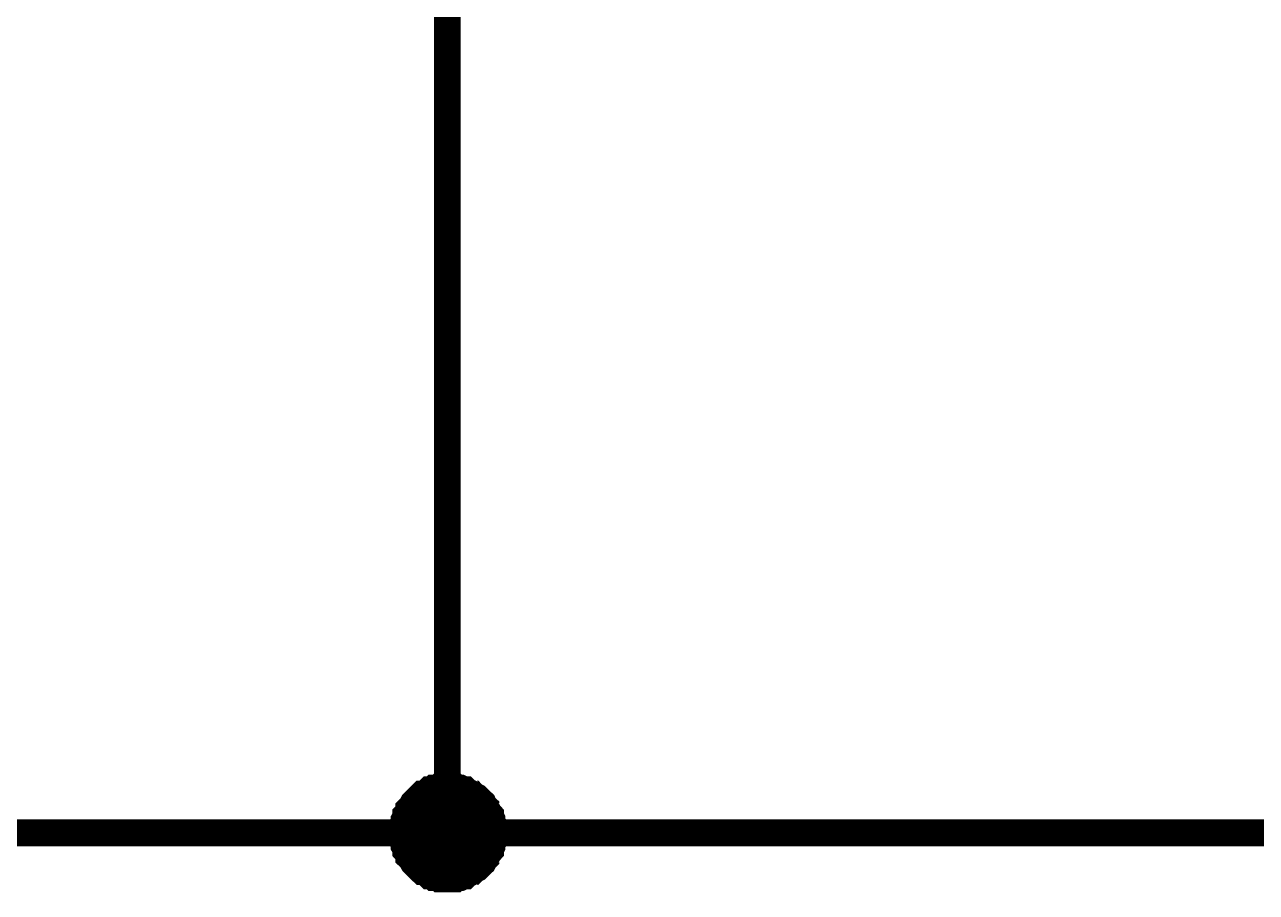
# Model space of a CAD drawing. Header units: millimetres. Extents: x -2024 to 917, y -725 to 13.
# Drawn here: x -1956.12 to -1942.39, y -249.83 to -240.17 of the extents above; entities that cross this region are included whole.
import ezdxf

# ---------------------------------------------------------------- set-up
doc = ezdxf.new("R2010")
doc.units = ezdxf.units.MM

msp = doc.modelspace()

# ---------------------------------------------------------------- linework, layer by layer
at = {"color": 7}
for points, const_width in [([(-2011.369, -235.424), (-2011.369, -249.168), (-1996.374, -249.168), (-1981.379, -249.168), (-1968.883, -249.168), (-1951.405, -249.168)], 0.3), ([(-1951.405, -239.166), (-1951.405, -249.168), (-1936.409, -249.168), (-1936.409, -235.424)], 0.3), ([(-1951.901, -249.168), (-1951.901, -249.135), (-1951.901, -249.118), (-1951.901, -249.085), (-1951.885, -249.068), (-1951.885, -249.035), (-1951.885, -249.019), (-1951.868, -248.986), (-1951.868, -248.969), (-1951.852, -248.952), (-1951.835, -248.919), (-1951.835, -248.903), (-1951.818, -248.886), (-1951.802, -248.87), (-1951.785, -248.836), (-1951.769, -248.82), (-1951.752, -248.803), (-1951.736, -248.787), (-1951.719, -248.77), (-1951.703, -248.754), (-1951.686, -248.737), (-1951.669, -248.737), (-1951.636, -248.721), (-1951.62, -248.704), (-1951.603, -248.687), (-1951.57, -248.687), (-1951.554, -248.671), (-1951.537, -248.671), (-1951.504, -248.671), (-1951.487, -248.654), (-1951.454, -248.654), (-1951.438, -248.654), (-1951.405, -248.654)], 0.3), ([(-1951.901, -249.168), (-1951.901, -249.135), (-1951.901, -249.118), (-1951.901, -249.085), (-1951.885, -249.068), (-1951.885, -249.035), (-1951.885, -249.019), (-1951.868, -248.986), (-1951.868, -248.969), (-1951.852, -248.952), (-1951.835, -248.919), (-1951.835, -248.903), (-1951.818, -248.886), (-1951.802, -248.87), (-1951.785, -248.836), (-1951.769, -248.82), (-1951.752, -248.803), (-1951.736, -248.787), (-1951.719, -248.77), (-1951.703, -248.754), (-1951.686, -248.737), (-1951.669, -248.737), (-1951.636, -248.721), (-1951.62, -248.704), (-1951.603, -248.687), (-1951.57, -248.687), (-1951.554, -248.671), (-1951.537, -248.671), (-1951.504, -248.671), (-1951.487, -248.654), (-1951.454, -248.654), (-1951.438, -248.654), (-1951.405, -248.654)], 0.3), ([(-1951.901, -249.168), (-1951.901, -249.135), (-1951.901, -249.118), (-1951.901, -249.085), (-1951.885, -249.068), (-1951.885, -249.035), (-1951.885, -249.019), (-1951.868, -248.986), (-1951.868, -248.969), (-1951.852, -248.952), (-1951.835, -248.919), (-1951.835, -248.903), (-1951.818, -248.886), (-1951.802, -248.87), (-1951.785, -248.836), (-1951.769, -248.82), (-1951.752, -248.803), (-1951.736, -248.787), (-1951.719, -248.77), (-1951.703, -248.754), (-1951.686, -248.737), (-1951.669, -248.737), (-1951.636, -248.721), (-1951.62, -248.704), (-1951.603, -248.687), (-1951.57, -248.687), (-1951.554, -248.671), (-1951.537, -248.671), (-1951.504, -248.671), (-1951.487, -248.654), (-1951.454, -248.654), (-1951.438, -248.654), (-1951.405, -248.654)], 0.3), ([(-1951.901, -249.168), (-1951.901, -249.135), (-1951.901, -249.118), (-1951.901, -249.085), (-1951.885, -249.068), (-1951.885, -249.035), (-1951.885, -249.019), (-1951.868, -248.986), (-1951.868, -248.969), (-1951.852, -248.952), (-1951.835, -248.919), (-1951.835, -248.903), (-1951.818, -248.886), (-1951.802, -248.87), (-1951.785, -248.836), (-1951.769, -248.82), (-1951.752, -248.803), (-1951.736, -248.787), (-1951.719, -248.77), (-1951.703, -248.754), (-1951.686, -248.737), (-1951.669, -248.737), (-1951.636, -248.721), (-1951.62, -248.704), (-1951.603, -248.687), (-1951.57, -248.687), (-1951.554, -248.671), (-1951.537, -248.671), (-1951.504, -248.671), (-1951.487, -248.654), (-1951.454, -248.654), (-1951.438, -248.654), (-1951.405, -248.654)], 0.3), ([(-1951.405, -248.654), (-1951.405, -248.654)], 0.3), ([(-1951.405, -248.654), (-1951.372, -248.654), (-1951.355, -248.654), (-1951.322, -248.654), (-1951.305, -248.671), (-1951.272, -248.671), (-1951.256, -248.671), (-1951.223, -248.687), (-1951.206, -248.687), (-1951.189, -248.704), (-1951.156, -248.721), (-1951.14, -248.737), (-1951.123, -248.737), (-1951.107, -248.754), (-1951.074, -248.77), (-1951.057, -248.787), (-1951.041, -248.803), (-1951.024, -248.82), (-1951.007, -248.836), (-1950.991, -248.87), (-1950.974, -248.886), (-1950.974, -248.903), (-1950.958, -248.919), (-1950.941, -248.952), (-1950.925, -248.969), (-1950.925, -248.986), (-1950.908, -249.019), (-1950.908, -249.035), (-1950.908, -249.068), (-1950.892, -249.085), (-1950.892, -249.118), (-1950.892, -249.135), (-1950.892, -249.168)], 0.3), ([(-1951.405, -248.654), (-1951.405, -248.654)], 0.3), ([(-1951.405, -248.654), (-1951.372, -248.654), (-1951.355, -248.654), (-1951.322, -248.654), (-1951.305, -248.671), (-1951.272, -248.671), (-1951.256, -248.671), (-1951.223, -248.687), (-1951.206, -248.687), (-1951.189, -248.704), (-1951.156, -248.721), (-1951.14, -248.737), (-1951.123, -248.737), (-1951.107, -248.754), (-1951.074, -248.77), (-1951.057, -248.787), (-1951.041, -248.803), (-1951.024, -248.82), (-1951.007, -248.836), (-1950.991, -248.87), (-1950.974, -248.886), (-1950.974, -248.903), (-1950.958, -248.919), (-1950.941, -248.952), (-1950.925, -248.969), (-1950.925, -248.986), (-1950.908, -249.019), (-1950.908, -249.035), (-1950.908, -249.068), (-1950.892, -249.085), (-1950.892, -249.118), (-1950.892, -249.135), (-1950.892, -249.168)], 0.3), ([(-1951.405, -248.654), (-1951.405, -248.654)], 0.3), ([(-1951.405, -248.654), (-1951.372, -248.654), (-1951.355, -248.654), (-1951.322, -248.654), (-1951.305, -248.671), (-1951.272, -248.671), (-1951.256, -248.671), (-1951.223, -248.687), (-1951.206, -248.687), (-1951.189, -248.704), (-1951.156, -248.721), (-1951.14, -248.737), (-1951.123, -248.737), (-1951.107, -248.754), (-1951.074, -248.77), (-1951.057, -248.787), (-1951.041, -248.803), (-1951.024, -248.82), (-1951.007, -248.836), (-1950.991, -248.87), (-1950.974, -248.886), (-1950.974, -248.903), (-1950.958, -248.919), (-1950.941, -248.952), (-1950.925, -248.969), (-1950.925, -248.986), (-1950.908, -249.019), (-1950.908, -249.035), (-1950.908, -249.068), (-1950.892, -249.085), (-1950.892, -249.118), (-1950.892, -249.135), (-1950.892, -249.168)], 0.3), ([(-1951.405, -248.654), (-1951.405, -248.654)], 0.3), ([(-1951.405, -248.654), (-1951.372, -248.654), (-1951.355, -248.654), (-1951.322, -248.654), (-1951.305, -248.671), (-1951.272, -248.671), (-1951.256, -248.671), (-1951.223, -248.687), (-1951.206, -248.687), (-1951.189, -248.704), (-1951.156, -248.721), (-1951.14, -248.737), (-1951.123, -248.737), (-1951.107, -248.754), (-1951.074, -248.77), (-1951.057, -248.787), (-1951.041, -248.803), (-1951.024, -248.82), (-1951.007, -248.836), (-1950.991, -248.87), (-1950.974, -248.886), (-1950.974, -248.903), (-1950.958, -248.919), (-1950.941, -248.952), (-1950.925, -248.969), (-1950.925, -248.986), (-1950.908, -249.019), (-1950.908, -249.035), (-1950.908, -249.068), (-1950.892, -249.085), (-1950.892, -249.118), (-1950.892, -249.135), (-1950.892, -249.168)], 0.3), ([(-1951.901, -249.168), (-1951.901, -249.135), (-1951.901, -249.118), (-1951.901, -249.085), (-1951.885, -249.068), (-1951.885, -249.035), (-1951.885, -249.019), (-1951.868, -248.986), (-1951.868, -248.969), (-1951.852, -248.952), (-1951.835, -248.919), (-1951.835, -248.903), (-1951.818, -248.886), (-1951.802, -248.87), (-1951.785, -248.836), (-1951.769, -248.82), (-1951.752, -248.803), (-1951.736, -248.787), (-1951.719, -248.77), (-1951.703, -248.754), (-1951.686, -248.737), (-1951.669, -248.737), (-1951.636, -248.721), (-1951.62, -248.704), (-1951.603, -248.687), (-1951.57, -248.687), (-1951.554, -248.671), (-1951.537, -248.671), (-1951.504, -248.671), (-1951.487, -248.654), (-1951.454, -248.654), (-1951.438, -248.654), (-1951.405, -248.654)], 0.0991), ([(-1951.901, -249.168), (-1951.901, -249.135), (-1951.901, -249.118), (-1951.901, -249.085), (-1951.885, -249.068), (-1951.885, -249.035), (-1951.885, -249.019), (-1951.868, -248.986), (-1951.868, -248.969), (-1951.852, -248.952), (-1951.835, -248.919), (-1951.835, -248.903), (-1951.818, -248.886), (-1951.802, -248.87), (-1951.785, -248.836), (-1951.769, -248.82), (-1951.752, -248.803), (-1951.736, -248.787), (-1951.719, -248.77), (-1951.703, -248.754), (-1951.686, -248.737), (-1951.669, -248.737), (-1951.636, -248.721), (-1951.62, -248.704), (-1951.603, -248.687), (-1951.57, -248.687), (-1951.554, -248.671), (-1951.537, -248.671), (-1951.504, -248.671), (-1951.487, -248.654), (-1951.454, -248.654), (-1951.438, -248.654), (-1951.405, -248.654)], 0.0991), ([(-1951.901, -249.168), (-1951.901, -249.135), (-1951.901, -249.118), (-1951.901, -249.085), (-1951.885, -249.068), (-1951.885, -249.035), (-1951.885, -249.019), (-1951.868, -248.986), (-1951.868, -248.969), (-1951.852, -248.952), (-1951.835, -248.919), (-1951.835, -248.903), (-1951.818, -248.886), (-1951.802, -248.87), (-1951.785, -248.836), (-1951.769, -248.82), (-1951.752, -248.803), (-1951.736, -248.787), (-1951.719, -248.77), (-1951.703, -248.754), (-1951.686, -248.737), (-1951.669, -248.737), (-1951.636, -248.721), (-1951.62, -248.704), (-1951.603, -248.687), (-1951.57, -248.687), (-1951.554, -248.671), (-1951.537, -248.671), (-1951.504, -248.671), (-1951.487, -248.654), (-1951.454, -248.654), (-1951.438, -248.654), (-1951.405, -248.654)], 0.0991), ([(-1951.901, -249.168), (-1951.901, -249.135), (-1951.901, -249.118), (-1951.901, -249.085), (-1951.885, -249.068), (-1951.885, -249.035), (-1951.885, -249.019), (-1951.868, -248.986), (-1951.868, -248.969), (-1951.852, -248.952), (-1951.835, -248.919), (-1951.835, -248.903), (-1951.818, -248.886), (-1951.802, -248.87), (-1951.785, -248.836), (-1951.769, -248.82), (-1951.752, -248.803), (-1951.736, -248.787), (-1951.719, -248.77), (-1951.703, -248.754), (-1951.686, -248.737), (-1951.669, -248.737), (-1951.636, -248.721), (-1951.62, -248.704), (-1951.603, -248.687), (-1951.57, -248.687), (-1951.554, -248.671), (-1951.537, -248.671), (-1951.504, -248.671), (-1951.487, -248.654), (-1951.454, -248.654), (-1951.438, -248.654), (-1951.405, -248.654)], 0.0991), ([(-1951.405, -248.654), (-1951.405, -248.654)], 0.0991), ([(-1951.405, -248.654), (-1951.372, -248.654), (-1951.355, -248.654), (-1951.322, -248.654), (-1951.305, -248.671), (-1951.272, -248.671), (-1951.256, -248.671), (-1951.223, -248.687), (-1951.206, -248.687), (-1951.189, -248.704), (-1951.156, -248.721), (-1951.14, -248.737), (-1951.123, -248.737), (-1951.107, -248.754), (-1951.074, -248.77), (-1951.057, -248.787), (-1951.041, -248.803), (-1951.024, -248.82), (-1951.007, -248.836), (-1950.991, -248.87), (-1950.974, -248.886), (-1950.974, -248.903), (-1950.958, -248.919), (-1950.941, -248.952), (-1950.925, -248.969), (-1950.925, -248.986), (-1950.908, -249.019), (-1950.908, -249.035), (-1950.908, -249.068), (-1950.892, -249.085), (-1950.892, -249.118), (-1950.892, -249.135), (-1950.892, -249.168)], 0.0991), ([(-1951.405, -248.654), (-1951.405, -248.654)], 0.0991), ([(-1951.405, -248.654), (-1951.372, -248.654), (-1951.355, -248.654), (-1951.322, -248.654), (-1951.305, -248.671), (-1951.272, -248.671), (-1951.256, -248.671), (-1951.223, -248.687), (-1951.206, -248.687), (-1951.189, -248.704), (-1951.156, -248.721), (-1951.14, -248.737), (-1951.123, -248.737), (-1951.107, -248.754), (-1951.074, -248.77), (-1951.057, -248.787), (-1951.041, -248.803), (-1951.024, -248.82), (-1951.007, -248.836), (-1950.991, -248.87), (-1950.974, -248.886), (-1950.974, -248.903), (-1950.958, -248.919), (-1950.941, -248.952), (-1950.925, -248.969), (-1950.925, -248.986), (-1950.908, -249.019), (-1950.908, -249.035), (-1950.908, -249.068), (-1950.892, -249.085), (-1950.892, -249.118), (-1950.892, -249.135), (-1950.892, -249.168)], 0.0991), ([(-1951.405, -248.654), (-1951.405, -248.654)], 0.0991), ([(-1951.405, -248.654), (-1951.372, -248.654), (-1951.355, -248.654), (-1951.322, -248.654), (-1951.305, -248.671), (-1951.272, -248.671), (-1951.256, -248.671), (-1951.223, -248.687), (-1951.206, -248.687), (-1951.189, -248.704), (-1951.156, -248.721), (-1951.14, -248.737), (-1951.123, -248.737), (-1951.107, -248.754), (-1951.074, -248.77), (-1951.057, -248.787), (-1951.041, -248.803), (-1951.024, -248.82), (-1951.007, -248.836), (-1950.991, -248.87), (-1950.974, -248.886), (-1950.974, -248.903), (-1950.958, -248.919), (-1950.941, -248.952), (-1950.925, -248.969), (-1950.925, -248.986), (-1950.908, -249.019), (-1950.908, -249.035), (-1950.908, -249.068), (-1950.892, -249.085), (-1950.892, -249.118), (-1950.892, -249.135), (-1950.892, -249.168)], 0.0991), ([(-1951.405, -248.654), (-1951.405, -248.654)], 0.0991), ([(-1951.405, -248.654), (-1951.372, -248.654), (-1951.355, -248.654), (-1951.322, -248.654), (-1951.305, -248.671), (-1951.272, -248.671), (-1951.256, -248.671), (-1951.223, -248.687), (-1951.206, -248.687), (-1951.189, -248.704), (-1951.156, -248.721), (-1951.14, -248.737), (-1951.123, -248.737), (-1951.107, -248.754), (-1951.074, -248.77), (-1951.057, -248.787), (-1951.041, -248.803), (-1951.024, -248.82), (-1951.007, -248.836), (-1950.991, -248.87), (-1950.974, -248.886), (-1950.974, -248.903), (-1950.958, -248.919), (-1950.941, -248.952), (-1950.925, -248.969), (-1950.925, -248.986), (-1950.908, -249.019), (-1950.908, -249.035), (-1950.908, -249.068), (-1950.892, -249.085), (-1950.892, -249.118), (-1950.892, -249.135), (-1950.892, -249.168)], 0.0991), ([(-1951.405, -249.681), (-1951.438, -249.681), (-1951.454, -249.681), (-1951.487, -249.681), (-1951.504, -249.664), (-1951.537, -249.664), (-1951.554, -249.664), (-1951.57, -249.648), (-1951.603, -249.648), (-1951.62, -249.631), (-1951.636, -249.615), (-1951.669, -249.598), (-1951.686, -249.598), (-1951.703, -249.582), (-1951.719, -249.565), (-1951.736, -249.549), (-1951.752, -249.532), (-1951.769, -249.515), (-1951.785, -249.499), (-1951.802, -249.466), (-1951.818, -249.449), (-1951.835, -249.433), (-1951.835, -249.416), (-1951.852, -249.383), (-1951.868, -249.366), (-1951.868, -249.35), (-1951.885, -249.317), (-1951.885, -249.3), (-1951.885, -249.267), (-1951.901, -249.25), (-1951.901, -249.217), (-1951.901, -249.201), (-1951.901, -249.168)], 0.3), ([(-1951.901, -249.168), (-1951.901, -249.168)], 0.3), ([(-1951.405, -249.681), (-1951.438, -249.681), (-1951.454, -249.681), (-1951.487, -249.681), (-1951.504, -249.664), (-1951.537, -249.664), (-1951.554, -249.664), (-1951.57, -249.648), (-1951.603, -249.648), (-1951.62, -249.631), (-1951.636, -249.615), (-1951.669, -249.598), (-1951.686, -249.598), (-1951.703, -249.582), (-1951.719, -249.565), (-1951.736, -249.549), (-1951.752, -249.532), (-1951.769, -249.515), (-1951.785, -249.499), (-1951.802, -249.466), (-1951.818, -249.449), (-1951.835, -249.433), (-1951.835, -249.416), (-1951.852, -249.383), (-1951.868, -249.366), (-1951.868, -249.35), (-1951.885, -249.317), (-1951.885, -249.3), (-1951.885, -249.267), (-1951.901, -249.25), (-1951.901, -249.217), (-1951.901, -249.201), (-1951.901, -249.168)], 0.3), ([(-1951.901, -249.168), (-1951.901, -249.168)], 0.3), ([(-1951.405, -249.681), (-1951.438, -249.681), (-1951.454, -249.681), (-1951.487, -249.681), (-1951.504, -249.664), (-1951.537, -249.664), (-1951.554, -249.664), (-1951.57, -249.648), (-1951.603, -249.648), (-1951.62, -249.631), (-1951.636, -249.615), (-1951.669, -249.598), (-1951.686, -249.598), (-1951.703, -249.582), (-1951.719, -249.565), (-1951.736, -249.549), (-1951.752, -249.532), (-1951.769, -249.515), (-1951.785, -249.499), (-1951.802, -249.466), (-1951.818, -249.449), (-1951.835, -249.433), (-1951.835, -249.416), (-1951.852, -249.383), (-1951.868, -249.366), (-1951.868, -249.35), (-1951.885, -249.317), (-1951.885, -249.3), (-1951.885, -249.267), (-1951.901, -249.25), (-1951.901, -249.217), (-1951.901, -249.201), (-1951.901, -249.168)], 0.3), ([(-1951.901, -249.168), (-1951.901, -249.168)], 0.3), ([(-1951.405, -249.681), (-1951.438, -249.681), (-1951.454, -249.681), (-1951.487, -249.681), (-1951.504, -249.664), (-1951.537, -249.664), (-1951.554, -249.664), (-1951.57, -249.648), (-1951.603, -249.648), (-1951.62, -249.631), (-1951.636, -249.615), (-1951.669, -249.598), (-1951.686, -249.598), (-1951.703, -249.582), (-1951.719, -249.565), (-1951.736, -249.549), (-1951.752, -249.532), (-1951.769, -249.515), (-1951.785, -249.499), (-1951.802, -249.466), (-1951.818, -249.449), (-1951.835, -249.433), (-1951.835, -249.416), (-1951.852, -249.383), (-1951.868, -249.366), (-1951.868, -249.35), (-1951.885, -249.317), (-1951.885, -249.3), (-1951.885, -249.267), (-1951.901, -249.25), (-1951.901, -249.217), (-1951.901, -249.201), (-1951.901, -249.168)], 0.3), ([(-1951.901, -249.168), (-1951.901, -249.168)], 0.3), ([(-1951.405, -249.681), (-1951.438, -249.681), (-1951.454, -249.681), (-1951.487, -249.681), (-1951.504, -249.664), (-1951.537, -249.664), (-1951.554, -249.664), (-1951.57, -249.648), (-1951.603, -249.648), (-1951.62, -249.631), (-1951.636, -249.615), (-1951.669, -249.598), (-1951.686, -249.598), (-1951.703, -249.582), (-1951.719, -249.565), (-1951.736, -249.549), (-1951.752, -249.532), (-1951.769, -249.515), (-1951.785, -249.499), (-1951.802, -249.466), (-1951.818, -249.449), (-1951.835, -249.433), (-1951.835, -249.416), (-1951.852, -249.383), (-1951.868, -249.366), (-1951.868, -249.35), (-1951.885, -249.317), (-1951.885, -249.3), (-1951.885, -249.267), (-1951.901, -249.25), (-1951.901, -249.217), (-1951.901, -249.201), (-1951.901, -249.168)], 0.0991), ([(-1951.901, -249.168), (-1951.901, -249.168)], 0.0991), ([(-1951.405, -249.681), (-1951.438, -249.681), (-1951.454, -249.681), (-1951.487, -249.681), (-1951.504, -249.664), (-1951.537, -249.664), (-1951.554, -249.664), (-1951.57, -249.648), (-1951.603, -249.648), (-1951.62, -249.631), (-1951.636, -249.615), (-1951.669, -249.598), (-1951.686, -249.598), (-1951.703, -249.582), (-1951.719, -249.565), (-1951.736, -249.549), (-1951.752, -249.532), (-1951.769, -249.515), (-1951.785, -249.499), (-1951.802, -249.466), (-1951.818, -249.449), (-1951.835, -249.433), (-1951.835, -249.416), (-1951.852, -249.383), (-1951.868, -249.366), (-1951.868, -249.35), (-1951.885, -249.317), (-1951.885, -249.3), (-1951.885, -249.267), (-1951.901, -249.25), (-1951.901, -249.217), (-1951.901, -249.201), (-1951.901, -249.168)], 0.0991), ([(-1951.901, -249.168), (-1951.901, -249.168)], 0.0991), ([(-1951.405, -249.681), (-1951.438, -249.681), (-1951.454, -249.681), (-1951.487, -249.681), (-1951.504, -249.664), (-1951.537, -249.664), (-1951.554, -249.664), (-1951.57, -249.648), (-1951.603, -249.648), (-1951.62, -249.631), (-1951.636, -249.615), (-1951.669, -249.598), (-1951.686, -249.598), (-1951.703, -249.582), (-1951.719, -249.565), (-1951.736, -249.549), (-1951.752, -249.532), (-1951.769, -249.515), (-1951.785, -249.499), (-1951.802, -249.466), (-1951.818, -249.449), (-1951.835, -249.433), (-1951.835, -249.416), (-1951.852, -249.383), (-1951.868, -249.366), (-1951.868, -249.35), (-1951.885, -249.317), (-1951.885, -249.3), (-1951.885, -249.267), (-1951.901, -249.25), (-1951.901, -249.217), (-1951.901, -249.201), (-1951.901, -249.168)], 0.0991), ([(-1951.901, -249.168), (-1951.901, -249.168)], 0.0991), ([(-1951.405, -249.681), (-1951.438, -249.681), (-1951.454, -249.681), (-1951.487, -249.681), (-1951.504, -249.664), (-1951.537, -249.664), (-1951.554, -249.664), (-1951.57, -249.648), (-1951.603, -249.648), (-1951.62, -249.631), (-1951.636, -249.615), (-1951.669, -249.598), (-1951.686, -249.598), (-1951.703, -249.582), (-1951.719, -249.565), (-1951.736, -249.549), (-1951.752, -249.532), (-1951.769, -249.515), (-1951.785, -249.499), (-1951.802, -249.466), (-1951.818, -249.449), (-1951.835, -249.433), (-1951.835, -249.416), (-1951.852, -249.383), (-1951.868, -249.366), (-1951.868, -249.35), (-1951.885, -249.317), (-1951.885, -249.3), (-1951.885, -249.267), (-1951.901, -249.25), (-1951.901, -249.217), (-1951.901, -249.201), (-1951.901, -249.168)], 0.0991), ([(-1951.901, -249.168), (-1951.901, -249.168)], 0.0991), ([(-1950.892, -249.168), (-1950.892, -249.201), (-1950.892, -249.217), (-1950.892, -249.25), (-1950.908, -249.267), (-1950.908, -249.3), (-1950.908, -249.317), (-1950.925, -249.35), (-1950.925, -249.366), (-1950.941, -249.383), (-1950.958, -249.416), (-1950.974, -249.433), (-1950.974, -249.449), (-1950.991, -249.466), (-1951.007, -249.499), (-1951.024, -249.515), (-1951.041, -249.532), (-1951.057, -249.549), (-1951.074, -249.565), (-1951.107, -249.582), (-1951.123, -249.598), (-1951.14, -249.598), (-1951.156, -249.615), (-1951.189, -249.631), (-1951.206, -249.648), (-1951.223, -249.648), (-1951.256, -249.664), (-1951.272, -249.664), (-1951.305, -249.664), (-1951.322, -249.681), (-1951.355, -249.681), (-1951.372, -249.681), (-1951.405, -249.681)], 0.3), ([(-1950.892, -249.168), (-1950.892, -249.201), (-1950.892, -249.217), (-1950.892, -249.25), (-1950.908, -249.267), (-1950.908, -249.3), (-1950.908, -249.317), (-1950.925, -249.35), (-1950.925, -249.366), (-1950.941, -249.383), (-1950.958, -249.416), (-1950.974, -249.433), (-1950.974, -249.449), (-1950.991, -249.466), (-1951.007, -249.499), (-1951.024, -249.515), (-1951.041, -249.532), (-1951.057, -249.549), (-1951.074, -249.565), (-1951.107, -249.582), (-1951.123, -249.598), (-1951.14, -249.598), (-1951.156, -249.615), (-1951.189, -249.631), (-1951.206, -249.648), (-1951.223, -249.648), (-1951.256, -249.664), (-1951.272, -249.664), (-1951.305, -249.664), (-1951.322, -249.681), (-1951.355, -249.681), (-1951.372, -249.681), (-1951.405, -249.681)], 0.3), ([(-1950.892, -249.168), (-1950.892, -249.201), (-1950.892, -249.217), (-1950.892, -249.25), (-1950.908, -249.267), (-1950.908, -249.3), (-1950.908, -249.317), (-1950.925, -249.35), (-1950.925, -249.366), (-1950.941, -249.383), (-1950.958, -249.416), (-1950.974, -249.433), (-1950.974, -249.449), (-1950.991, -249.466), (-1951.007, -249.499), (-1951.024, -249.515), (-1951.041, -249.532), (-1951.057, -249.549), (-1951.074, -249.565), (-1951.107, -249.582), (-1951.123, -249.598), (-1951.14, -249.598), (-1951.156, -249.615), (-1951.189, -249.631), (-1951.206, -249.648), (-1951.223, -249.648), (-1951.256, -249.664), (-1951.272, -249.664), (-1951.305, -249.664), (-1951.322, -249.681), (-1951.355, -249.681), (-1951.372, -249.681), (-1951.405, -249.681)], 0.3), ([(-1950.892, -249.168), (-1950.892, -249.201), (-1950.892, -249.217), (-1950.892, -249.25), (-1950.908, -249.267), (-1950.908, -249.3), (-1950.908, -249.317), (-1950.925, -249.35), (-1950.925, -249.366), (-1950.941, -249.383), (-1950.958, -249.416), (-1950.974, -249.433), (-1950.974, -249.449), (-1950.991, -249.466), (-1951.007, -249.499), (-1951.024, -249.515), (-1951.041, -249.532), (-1951.057, -249.549), (-1951.074, -249.565), (-1951.107, -249.582), (-1951.123, -249.598), (-1951.14, -249.598), (-1951.156, -249.615), (-1951.189, -249.631), (-1951.206, -249.648), (-1951.223, -249.648), (-1951.256, -249.664), (-1951.272, -249.664), (-1951.305, -249.664), (-1951.322, -249.681), (-1951.355, -249.681), (-1951.372, -249.681), (-1951.405, -249.681)], 0.3), ([(-1950.892, -249.168), (-1950.892, -249.201), (-1950.892, -249.217), (-1950.892, -249.25), (-1950.908, -249.267), (-1950.908, -249.3), (-1950.908, -249.317), (-1950.925, -249.35), (-1950.925, -249.366), (-1950.941, -249.383), (-1950.958, -249.416), (-1950.974, -249.433), (-1950.974, -249.449), (-1950.991, -249.466), (-1951.007, -249.499), (-1951.024, -249.515), (-1951.041, -249.532), (-1951.057, -249.549), (-1951.074, -249.565), (-1951.107, -249.582), (-1951.123, -249.598), (-1951.14, -249.598), (-1951.156, -249.615), (-1951.189, -249.631), (-1951.206, -249.648), (-1951.223, -249.648), (-1951.256, -249.664), (-1951.272, -249.664), (-1951.305, -249.664), (-1951.322, -249.681), (-1951.355, -249.681), (-1951.372, -249.681), (-1951.405, -249.681)], 0.0991), ([(-1950.892, -249.168), (-1950.892, -249.201), (-1950.892, -249.217), (-1950.892, -249.25), (-1950.908, -249.267), (-1950.908, -249.3), (-1950.908, -249.317), (-1950.925, -249.35), (-1950.925, -249.366), (-1950.941, -249.383), (-1950.958, -249.416), (-1950.974, -249.433), (-1950.974, -249.449), (-1950.991, -249.466), (-1951.007, -249.499), (-1951.024, -249.515), (-1951.041, -249.532), (-1951.057, -249.549), (-1951.074, -249.565), (-1951.107, -249.582), (-1951.123, -249.598), (-1951.14, -249.598), (-1951.156, -249.615), (-1951.189, -249.631), (-1951.206, -249.648), (-1951.223, -249.648), (-1951.256, -249.664), (-1951.272, -249.664), (-1951.305, -249.664), (-1951.322, -249.681), (-1951.355, -249.681), (-1951.372, -249.681), (-1951.405, -249.681)], 0.0991), ([(-1950.892, -249.168), (-1950.892, -249.201), (-1950.892, -249.217), (-1950.892, -249.25), (-1950.908, -249.267), (-1950.908, -249.3), (-1950.908, -249.317), (-1950.925, -249.35), (-1950.925, -249.366), (-1950.941, -249.383), (-1950.958, -249.416), (-1950.974, -249.433), (-1950.974, -249.449), (-1950.991, -249.466), (-1951.007, -249.499), (-1951.024, -249.515), (-1951.041, -249.532), (-1951.057, -249.549), (-1951.074, -249.565), (-1951.107, -249.582), (-1951.123, -249.598), (-1951.14, -249.598), (-1951.156, -249.615), (-1951.189, -249.631), (-1951.206, -249.648), (-1951.223, -249.648), (-1951.256, -249.664), (-1951.272, -249.664), (-1951.305, -249.664), (-1951.322, -249.681), (-1951.355, -249.681), (-1951.372, -249.681), (-1951.405, -249.681)], 0.0991), ([(-1950.892, -249.168), (-1950.892, -249.201), (-1950.892, -249.217), (-1950.892, -249.25), (-1950.908, -249.267), (-1950.908, -249.3), (-1950.908, -249.317), (-1950.925, -249.35), (-1950.925, -249.366), (-1950.941, -249.383), (-1950.958, -249.416), (-1950.974, -249.433), (-1950.974, -249.449), (-1950.991, -249.466), (-1951.007, -249.499), (-1951.024, -249.515), (-1951.041, -249.532), (-1951.057, -249.549), (-1951.074, -249.565), (-1951.107, -249.582), (-1951.123, -249.598), (-1951.14, -249.598), (-1951.156, -249.615), (-1951.189, -249.631), (-1951.206, -249.648), (-1951.223, -249.648), (-1951.256, -249.664), (-1951.272, -249.664), (-1951.305, -249.664), (-1951.322, -249.681), (-1951.355, -249.681), (-1951.372, -249.681), (-1951.405, -249.681)], 0.0991), ([(-1950.892, -249.168), (-1950.892, -249.168), (-1950.892, -249.168), (-1950.892, -249.168), (-1950.892, -249.168), (-1950.892, -249.168), (-1950.892, -249.168), (-1950.892, -249.168), (-1950.892, -249.168), (-1950.892, -249.168), (-1950.892, -249.168), (-1950.892, -249.168), (-1950.892, -249.168), (-1950.892, -249.168), (-1950.892, -249.168), (-1950.892, -249.168), (-1950.892, -249.168), (-1950.892, -249.168), (-1950.892, -249.168), (-1950.892, -249.168), (-1950.892, -249.168), (-1950.892, -249.168), (-1950.892, -249.168), (-1950.892, -249.168), (-1950.892, -249.168), (-1950.892, -249.168), (-1950.892, -249.168), (-1950.892, -249.168), (-1950.892, -249.168), (-1950.892, -249.168), (-1950.892, -249.168), (-1950.892, -249.168), (-1950.892, -249.168)], 0.3), ([(-1950.892, -249.168), (-1950.892, -249.168)], 0.3), ([(-1950.892, -249.168), (-1950.892, -249.168), (-1950.892, -249.168), (-1950.892, -249.168), (-1950.892, -249.168), (-1950.892, -249.168), (-1950.892, -249.168), (-1950.892, -249.168), (-1950.892, -249.168), (-1950.892, -249.168), (-1950.892, -249.168), (-1950.892, -249.168), (-1950.892, -249.168), (-1950.892, -249.168), (-1950.892, -249.168), (-1950.892, -249.168), (-1950.892, -249.168), (-1950.892, -249.168), (-1950.892, -249.168), (-1950.892, -249.168), (-1950.892, -249.168), (-1950.892, -249.168), (-1950.892, -249.168), (-1950.892, -249.168), (-1950.892, -249.168), (-1950.892, -249.168), (-1950.892, -249.168), (-1950.892, -249.168), (-1950.892, -249.168), (-1950.892, -249.168), (-1950.892, -249.168), (-1950.892, -249.168), (-1950.892, -249.168)], 0.3), ([(-1950.892, -249.168), (-1950.892, -249.168)], 0.3), ([(-1950.892, -249.168), (-1950.892, -249.168), (-1950.892, -249.168), (-1950.892, -249.168), (-1950.892, -249.168), (-1950.892, -249.168), (-1950.892, -249.168), (-1950.892, -249.168), (-1950.892, -249.168), (-1950.892, -249.168), (-1950.892, -249.168), (-1950.892, -249.168), (-1950.892, -249.168), (-1950.892, -249.168), (-1950.892, -249.168), (-1950.892, -249.168), (-1950.892, -249.168), (-1950.892, -249.168), (-1950.892, -249.168), (-1950.892, -249.168), (-1950.892, -249.168), (-1950.892, -249.168), (-1950.892, -249.168), (-1950.892, -249.168), (-1950.892, -249.168), (-1950.892, -249.168), (-1950.892, -249.168), (-1950.892, -249.168), (-1950.892, -249.168), (-1950.892, -249.168), (-1950.892, -249.168), (-1950.892, -249.168), (-1950.892, -249.168)], 0.3), ([(-1950.892, -249.168), (-1950.892, -249.168)], 0.3), ([(-1950.892, -249.168), (-1950.892, -249.168), (-1950.892, -249.168), (-1950.892, -249.168), (-1950.892, -249.168), (-1950.892, -249.168), (-1950.892, -249.168), (-1950.892, -249.168), (-1950.892, -249.168), (-1950.892, -249.168), (-1950.892, -249.168), (-1950.892, -249.168), (-1950.892, -249.168), (-1950.892, -249.168), (-1950.892, -249.168), (-1950.892, -249.168), (-1950.892, -249.168), (-1950.892, -249.168), (-1950.892, -249.168), (-1950.892, -249.168), (-1950.892, -249.168), (-1950.892, -249.168), (-1950.892, -249.168), (-1950.892, -249.168), (-1950.892, -249.168), (-1950.892, -249.168), (-1950.892, -249.168), (-1950.892, -249.168), (-1950.892, -249.168), (-1950.892, -249.168), (-1950.892, -249.168), (-1950.892, -249.168), (-1950.892, -249.168)], 0.3), ([(-1950.892, -249.168), (-1950.892, -249.168)], 0.3), ([(-1950.892, -249.168), (-1950.892, -249.168), (-1950.892, -249.168), (-1950.892, -249.168), (-1950.892, -249.168), (-1950.892, -249.168), (-1950.892, -249.168), (-1950.892, -249.168), (-1950.892, -249.168), (-1950.892, -249.168), (-1950.892, -249.168), (-1950.892, -249.168), (-1950.892, -249.168), (-1950.892, -249.168), (-1950.892, -249.168), (-1950.892, -249.168), (-1950.892, -249.168), (-1950.892, -249.168), (-1950.892, -249.168), (-1950.892, -249.168), (-1950.892, -249.168), (-1950.892, -249.168), (-1950.892, -249.168), (-1950.892, -249.168), (-1950.892, -249.168), (-1950.892, -249.168), (-1950.892, -249.168), (-1950.892, -249.168), (-1950.892, -249.168), (-1950.892, -249.168), (-1950.892, -249.168), (-1950.892, -249.168), (-1950.892, -249.168)], 0.0991), ([(-1950.892, -249.168), (-1950.892, -249.168)], 0.0991), ([(-1950.892, -249.168), (-1950.892, -249.168), (-1950.892, -249.168), (-1950.892, -249.168), (-1950.892, -249.168), (-1950.892, -249.168), (-1950.892, -249.168), (-1950.892, -249.168), (-1950.892, -249.168), (-1950.892, -249.168), (-1950.892, -249.168), (-1950.892, -249.168), (-1950.892, -249.168), (-1950.892, -249.168), (-1950.892, -249.168), (-1950.892, -249.168), (-1950.892, -249.168), (-1950.892, -249.168), (-1950.892, -249.168), (-1950.892, -249.168), (-1950.892, -249.168), (-1950.892, -249.168), (-1950.892, -249.168), (-1950.892, -249.168), (-1950.892, -249.168), (-1950.892, -249.168), (-1950.892, -249.168), (-1950.892, -249.168), (-1950.892, -249.168), (-1950.892, -249.168), (-1950.892, -249.168), (-1950.892, -249.168), (-1950.892, -249.168)], 0.0991), ([(-1950.892, -249.168), (-1950.892, -249.168)], 0.0991), ([(-1950.892, -249.168), (-1950.892, -249.168), (-1950.892, -249.168), (-1950.892, -249.168), (-1950.892, -249.168), (-1950.892, -249.168), (-1950.892, -249.168), (-1950.892, -249.168), (-1950.892, -249.168), (-1950.892, -249.168), (-1950.892, -249.168), (-1950.892, -249.168), (-1950.892, -249.168), (-1950.892, -249.168), (-1950.892, -249.168), (-1950.892, -249.168), (-1950.892, -249.168), (-1950.892, -249.168), (-1950.892, -249.168), (-1950.892, -249.168), (-1950.892, -249.168), (-1950.892, -249.168), (-1950.892, -249.168), (-1950.892, -249.168), (-1950.892, -249.168), (-1950.892, -249.168), (-1950.892, -249.168), (-1950.892, -249.168), (-1950.892, -249.168), (-1950.892, -249.168), (-1950.892, -249.168), (-1950.892, -249.168), (-1950.892, -249.168)], 0.0991), ([(-1950.892, -249.168), (-1950.892, -249.168)], 0.0991), ([(-1950.892, -249.168), (-1950.892, -249.168), (-1950.892, -249.168), (-1950.892, -249.168), (-1950.892, -249.168), (-1950.892, -249.168), (-1950.892, -249.168), (-1950.892, -249.168), (-1950.892, -249.168), (-1950.892, -249.168), (-1950.892, -249.168), (-1950.892, -249.168), (-1950.892, -249.168), (-1950.892, -249.168), (-1950.892, -249.168), (-1950.892, -249.168), (-1950.892, -249.168), (-1950.892, -249.168), (-1950.892, -249.168), (-1950.892, -249.168), (-1950.892, -249.168), (-1950.892, -249.168), (-1950.892, -249.168), (-1950.892, -249.168), (-1950.892, -249.168), (-1950.892, -249.168), (-1950.892, -249.168), (-1950.892, -249.168), (-1950.892, -249.168), (-1950.892, -249.168), (-1950.892, -249.168), (-1950.892, -249.168), (-1950.892, -249.168)], 0.0991), ([(-1950.892, -249.168), (-1950.892, -249.168)], 0.0991)]:
    msp.add_lwpolyline(points, dxfattribs=dict(at, const_width=const_width))
at = {"color": 7, "const_width": 0.508}
msp.add_lwpolyline([(-1951.706, -249.158, 1), (-1951.198, -249.158, 1)], format="xyb", close=True, dxfattribs=at)

doc.saveas('drawing.dxf')
